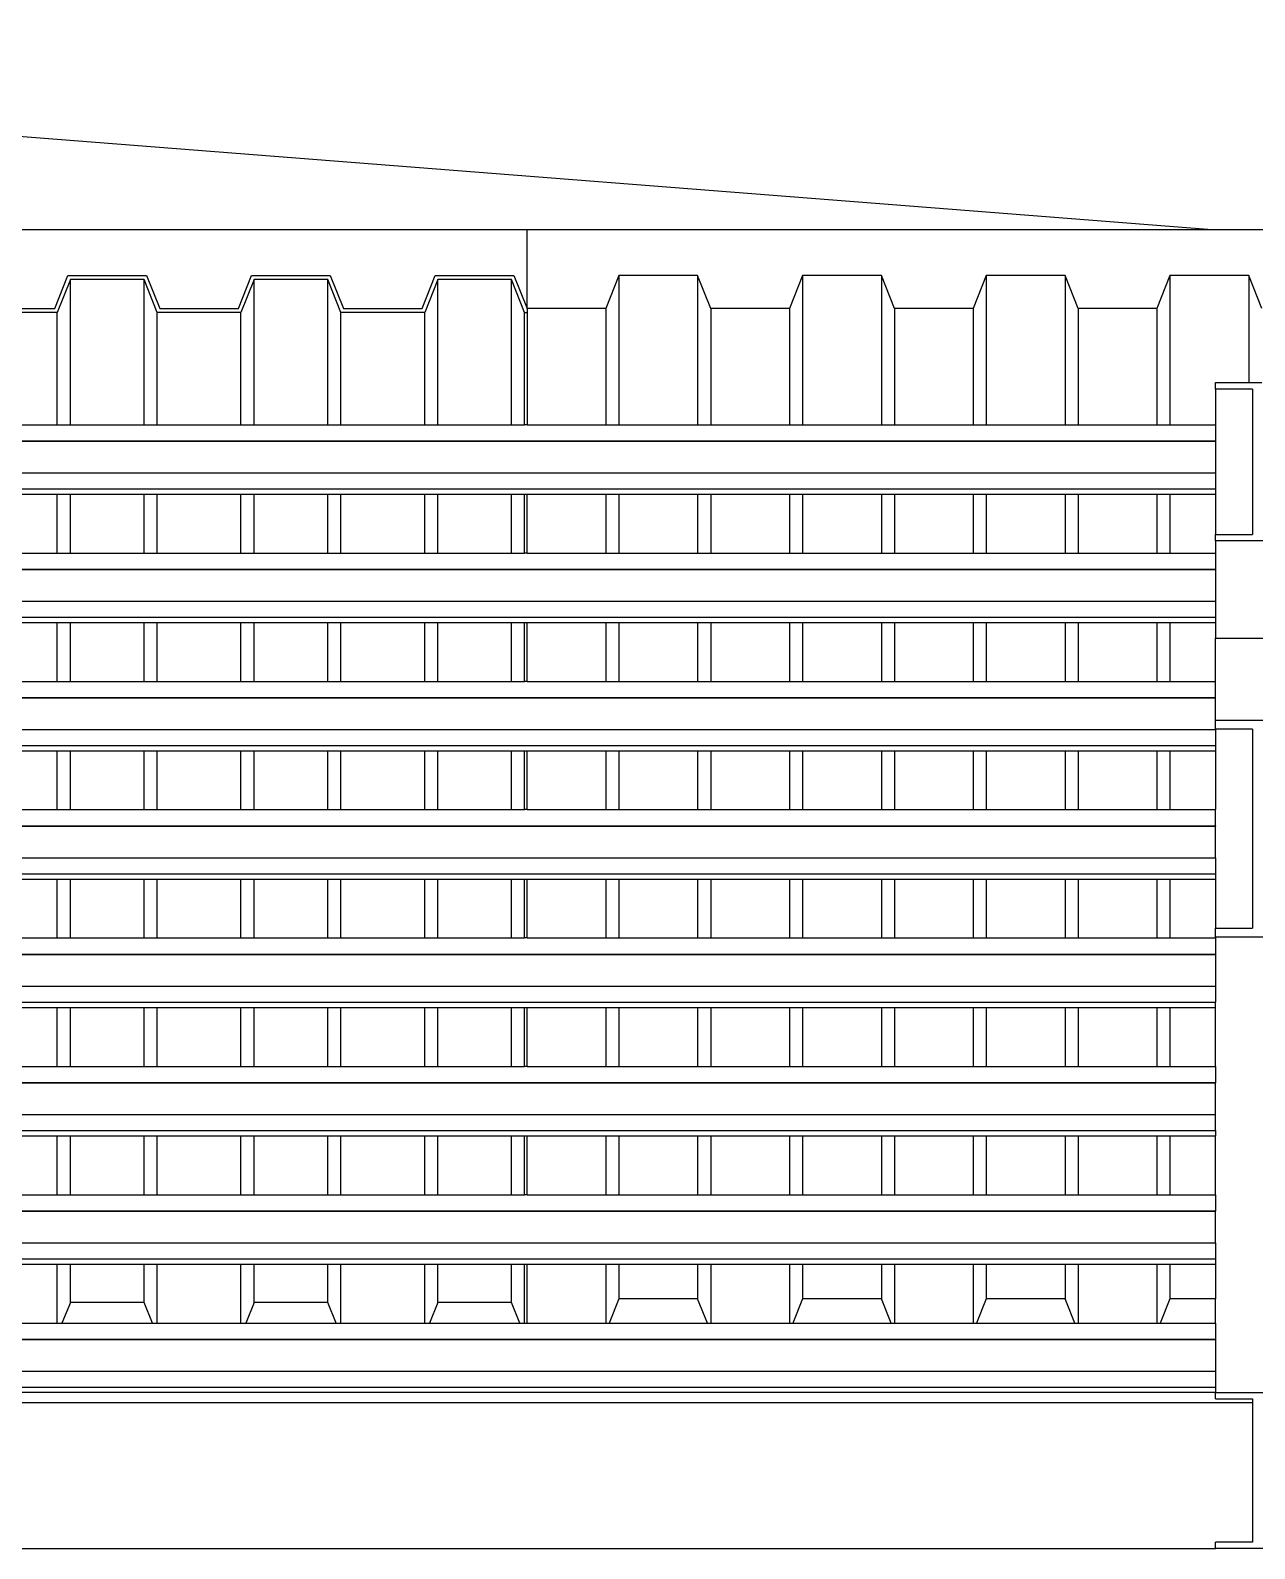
# Model space of a CAD drawing. Extents: x -35.6 to 35.6, y -12.2 to 13.4.
# Drawn here: x -16.867 to -14.985, y 10.833 to 13.167 of the extents above; entities that cross this region are included whole.
import ezdxf

# ---------------------------------------------------------------- set-up
doc = ezdxf.new("R2010")
doc.units = 0
doc.layers.get('0').update_dxf_attribs({"linetype": 'CONTINUOUS'})
doc.layers.add('SECTIONCUTEDGES', color=7, linetype='CONTINUOUS')

msp = doc.modelspace()

# ---------------------------------------------------------------- linework, layer by layer
for p, q in [((-15.0571, 12.8609), (-18.9796, 13.1669)), ((-16.8058, 12.5607), (-16.8058, 12.7841)), ((-16.6926, 12.5607), (-16.6926, 12.7841)), ((-16.5234, 12.5607), (-16.5234, 12.7841)), ((-16.4102, 12.5607), (-16.4102, 12.7841)), ((-16.241, 12.5607), (-16.241, 12.7841)), ((-16.1278, 12.5607), (-16.1278, 12.7841)), ((-15.9625, 12.7899), (-15.9625, 12.5607)), ((-15.8415, 12.7899), (-15.8415, 12.5607)), ((-15.6801, 12.7899), (-15.6801, 12.5607)), ((-15.5591, 12.7899), (-15.5591, 12.5607)), ((-15.3977, 12.7899), (-15.3977, 12.5607)), ((-15.2767, 12.7899), (-15.2767, 12.5607)), ((-15.1153, 12.7899), (-15.1153, 12.5607)), ((-14.9942, 12.7899), (-14.9942, 12.6254)), ((-16.826, 12.5607), (-16.826, 12.7334)), ((-16.6725, 12.5607), (-16.6725, 12.7334)), ((-16.5436, 12.5607), (-16.5436, 12.7334)), ((-16.39, 12.5607), (-16.39, 12.7334)), ((-16.2612, 12.5607), (-16.2612, 12.7334)), ((-16.1076, 12.5607), (-16.1076, 12.7334)), ((-16.1037, 12.7334), (-16.1037, 12.5607)), ((-15.9827, 12.7392), (-15.9827, 12.5607)), ((-15.8213, 12.7392), (-15.8213, 12.5607)), ((-15.7003, 12.7392), (-15.7003, 12.5607)), ((-15.5389, 12.7392), (-15.5389, 12.5607)), ((-15.4179, 12.7392), (-15.4179, 12.5607)), ((-15.2565, 12.7392), (-15.2565, 12.5607)), ((-15.1354, 12.7392), (-15.1354, 12.5607)), ((-15.0452, 12.6154), (-15.0452, 12.5607)), ((-16.9549, 12.5607), (-16.826, 12.5607)), ((-16.826, 12.5607), (-16.8058, 12.5607)), ((-16.8058, 12.5607), (-16.6926, 12.5607)), ((-16.6926, 12.5607), (-16.6725, 12.5607)), ((-16.6725, 12.5607), (-16.5436, 12.5607)), ((-16.5436, 12.5607), (-16.5234, 12.5607)), ((-16.5234, 12.5607), (-16.4102, 12.5607)), ((-16.4102, 12.5607), (-16.39, 12.5607)), ((-16.39, 12.5607), (-16.2612, 12.5607)), ((-16.2612, 12.5607), (-16.241, 12.5607)), ((-16.241, 12.5607), (-16.1278, 12.5607)), ((-16.1278, 12.5607), (-16.1076, 12.5607)), ((-16.1037, 12.5607), (-16.1076, 12.5607)), ((-16.1037, 12.5607), (-15.9827, 12.5607)), ((-15.9827, 12.5607), (-15.9625, 12.5607)), ((-15.9625, 12.5607), (-15.8415, 12.5607)), ((-15.8415, 12.5607), (-15.8213, 12.5607)), ((-15.8213, 12.5607), (-15.7003, 12.5607)), ((-15.7003, 12.5607), (-15.6801, 12.5607)), ((-15.6801, 12.5607), (-15.5591, 12.5607)), ((-15.5591, 12.5607), (-15.5389, 12.5607)), ((-15.5389, 12.5607), (-15.4179, 12.5607)), ((-15.4179, 12.5607), (-15.3977, 12.5607)), ((-15.3977, 12.5607), (-15.2767, 12.5607)), ((-15.2767, 12.5607), (-15.2565, 12.5607)), ((-15.2565, 12.5607), (-15.1354, 12.5607)), ((-15.1354, 12.5607), (-15.1153, 12.5607)), ((-15.1153, 12.5607), (-15.0452, 12.5607)), ((-15.0452, 12.5607), (-15.0452, 12.536)), ((-18.6752, 12.536), (-15.0452, 12.536)), ((-18.6752, 12.5352), (-15.0452, 12.5352)), ((-15.0452, 12.536), (-15.0452, 12.5352)), ((-15.0452, 12.5352), (-15.0452, 12.4867)), ((-18.6752, 12.4867), (-15.0452, 12.4867)), ((-15.0452, 12.4867), (-15.0452, 12.4621)), ((-18.6752, 12.4621), (-15.0452, 12.4621)), ((-16.9549, 12.4538), (-16.826, 12.4538)), ((-16.826, 12.3634), (-16.826, 12.4538)), ((-16.826, 12.4538), (-16.8058, 12.4538)), ((-16.8058, 12.3634), (-16.8058, 12.4538)), ((-16.8058, 12.4538), (-16.6926, 12.4538)), ((-16.6926, 12.3634), (-16.6926, 12.4538)), ((-16.6926, 12.4538), (-16.6725, 12.4538)), ((-16.6725, 12.3634), (-16.6725, 12.4538)), ((-16.6725, 12.4538), (-16.5436, 12.4538)), ((-16.5436, 12.3634), (-16.5436, 12.4538)), ((-16.5436, 12.4538), (-16.5234, 12.4538)), ((-16.5234, 12.3634), (-16.5234, 12.4538)), ((-16.5234, 12.4538), (-16.4102, 12.4538)), ((-16.4102, 12.3634), (-16.4102, 12.4538)), ((-16.4102, 12.4538), (-16.39, 12.4538)), ((-16.39, 12.3634), (-16.39, 12.4538)), ((-16.39, 12.4538), (-16.2612, 12.4538)), ((-16.2612, 12.3634), (-16.2612, 12.4538)), ((-16.2612, 12.4538), (-16.241, 12.4538)), ((-16.241, 12.3634), (-16.241, 12.4538)), ((-16.241, 12.4538), (-16.1278, 12.4538)), ((-16.1278, 12.3634), (-16.1278, 12.4538)), ((-16.1278, 12.4538), (-16.1076, 12.4538)), ((-16.1076, 12.3634), (-16.1076, 12.4538)), ((-16.1076, 12.4538), (-16.1037, 12.4538)), ((-16.1037, 12.3634), (-16.1037, 12.4538)), ((-16.1037, 12.4538), (-15.9827, 12.4538)), ((-15.9827, 12.4538), (-15.9827, 12.3634)), ((-15.9827, 12.4538), (-15.9625, 12.4538)), ((-15.9625, 12.4538), (-15.9625, 12.3634)), ((-15.9625, 12.4538), (-15.8415, 12.4538)), ((-15.8415, 12.4538), (-15.8415, 12.3634)), ((-15.8415, 12.4538), (-15.8213, 12.4538)), ((-15.8213, 12.4538), (-15.8213, 12.3634)), ((-15.8213, 12.4538), (-15.7003, 12.4538)), ((-15.7003, 12.4538), (-15.7003, 12.3634)), ((-15.7003, 12.4538), (-15.6801, 12.4538)), ((-15.6801, 12.4538), (-15.6801, 12.3634)), ((-15.6801, 12.4538), (-15.5591, 12.4538)), ((-15.5591, 12.4538), (-15.5591, 12.3634)), ((-15.5591, 12.4538), (-15.5389, 12.4538)), ((-15.5389, 12.4538), (-15.5389, 12.3634)), ((-15.5389, 12.4538), (-15.4179, 12.4538)), ((-15.4179, 12.4538), (-15.4179, 12.3634)), ((-15.4179, 12.4538), (-15.3977, 12.4538)), ((-15.3977, 12.4538), (-15.3977, 12.3634)), ((-15.3977, 12.4538), (-15.2767, 12.4538)), ((-15.2767, 12.4538), (-15.2767, 12.3634)), ((-15.2767, 12.4538), (-15.2565, 12.4538)), ((-15.2565, 12.4538), (-15.2565, 12.3634)), ((-15.2565, 12.4538), (-15.1354, 12.4538)), ((-15.1354, 12.4538), (-15.1354, 12.3634)), ((-15.1354, 12.4538), (-15.1153, 12.4538)), ((-15.1153, 12.4538), (-15.1153, 12.3634)), ((-15.1153, 12.4538), (-15.0452, 12.4538)), ((-15.0452, 12.4621), (-15.0452, 12.4538)), ((-15.0452, 12.4538), (-15.0452, 12.392)), ((-15.0452, 12.3821), (-15.0452, 12.3634)), ((-16.9549, 12.3634), (-16.826, 12.3634)), ((-16.826, 12.3634), (-16.8058, 12.3634)), ((-16.8058, 12.3634), (-16.6926, 12.3634)), ((-16.6926, 12.3634), (-16.6725, 12.3634)), ((-16.6725, 12.3634), (-16.5436, 12.3634)), ((-16.5436, 12.3634), (-16.5234, 12.3634)), ((-16.5234, 12.3634), (-16.4102, 12.3634)), ((-16.4102, 12.3634), (-16.39, 12.3634)), ((-16.39, 12.3634), (-16.2612, 12.3634)), ((-16.2612, 12.3634), (-16.241, 12.3634)), ((-16.241, 12.3634), (-16.1278, 12.3634)), ((-16.1278, 12.3634), (-16.1076, 12.3634)), ((-16.1037, 12.3634), (-16.1076, 12.3634)), ((-16.1037, 12.3634), (-15.9827, 12.3634)), ((-15.9827, 12.3634), (-15.9625, 12.3634)), ((-15.9625, 12.3634), (-15.8415, 12.3634)), ((-15.8415, 12.3634), (-15.8213, 12.3634)), ((-15.8213, 12.3634), (-15.7003, 12.3634)), ((-15.7003, 12.3634), (-15.6801, 12.3634)), ((-15.6801, 12.3634), (-15.5591, 12.3634)), ((-15.5591, 12.3634), (-15.5389, 12.3634)), ((-15.5389, 12.3634), (-15.4179, 12.3634)), ((-15.4179, 12.3634), (-15.3977, 12.3634)), ((-15.3977, 12.3634), (-15.2767, 12.3634)), ((-15.2767, 12.3634), (-15.2565, 12.3634)), ((-15.2565, 12.3634), (-15.1354, 12.3634)), ((-15.1354, 12.3634), (-15.1153, 12.3634)), ((-15.1153, 12.3634), (-15.0452, 12.3634)), ((-15.0452, 12.3634), (-15.0452, 12.3388)), ((-18.6752, 12.3388), (-15.0452, 12.3388)), ((-18.6752, 12.3379), (-15.0452, 12.3379)), ((-15.0452, 12.3388), (-15.0452, 12.3379)), ((-15.0452, 12.3379), (-15.0452, 12.2894)), ((-18.6752, 12.2894), (-15.0452, 12.2894)), ((-15.0452, 12.2894), (-15.0452, 12.2648)), ((-18.6752, 12.2648), (-15.0452, 12.2648)), ((-16.9549, 12.2566), (-16.826, 12.2566)), ((-16.826, 12.1661), (-16.826, 12.2566)), ((-16.826, 12.2566), (-16.8058, 12.2566)), ((-16.8058, 12.1661), (-16.8058, 12.2566)), ((-16.8058, 12.2566), (-16.6926, 12.2566)), ((-16.6926, 12.1661), (-16.6926, 12.2566)), ((-16.6926, 12.2566), (-16.6725, 12.2566)), ((-16.6725, 12.1661), (-16.6725, 12.2566)), ((-16.6725, 12.2566), (-16.5436, 12.2566)), ((-16.5436, 12.1661), (-16.5436, 12.2566)), ((-16.5436, 12.2566), (-16.5234, 12.2566)), ((-16.5234, 12.1661), (-16.5234, 12.2566)), ((-16.5234, 12.2566), (-16.4102, 12.2566)), ((-16.4102, 12.1661), (-16.4102, 12.2566)), ((-16.4102, 12.2566), (-16.39, 12.2566)), ((-16.39, 12.1661), (-16.39, 12.2566)), ((-16.39, 12.2566), (-16.2612, 12.2566)), ((-16.2612, 12.1661), (-16.2612, 12.2566)), ((-16.2612, 12.2566), (-16.241, 12.2566)), ((-16.241, 12.1661), (-16.241, 12.2566)), ((-16.241, 12.2566), (-16.1278, 12.2566)), ((-16.1278, 12.1661), (-16.1278, 12.2566)), ((-16.1278, 12.2566), (-16.1076, 12.2566)), ((-16.1076, 12.1661), (-16.1076, 12.2566)), ((-16.1076, 12.2566), (-16.1037, 12.2566)), ((-16.1037, 12.1661), (-16.1037, 12.2566)), ((-16.1037, 12.2566), (-15.9827, 12.2566)), ((-15.9827, 12.2566), (-15.9827, 12.1661)), ((-15.9827, 12.2566), (-15.9625, 12.2566)), ((-15.9625, 12.2566), (-15.9625, 12.1661)), ((-15.9625, 12.2566), (-15.8415, 12.2566)), ((-15.8415, 12.2566), (-15.8415, 12.1661)), ((-15.8415, 12.2566), (-15.8213, 12.2566)), ((-15.8213, 12.2566), (-15.8213, 12.1661)), ((-15.8213, 12.2566), (-15.7003, 12.2566)), ((-15.7003, 12.2566), (-15.7003, 12.1661)), ((-15.7003, 12.2566), (-15.6801, 12.2566)), ((-15.6801, 12.2566), (-15.6801, 12.1661)), ((-15.6801, 12.2566), (-15.5591, 12.2566)), ((-15.5591, 12.2566), (-15.5591, 12.1661)), ((-15.5591, 12.2566), (-15.5389, 12.2566)), ((-15.5389, 12.2566), (-15.5389, 12.1661)), ((-15.5389, 12.2566), (-15.4179, 12.2566)), ((-15.4179, 12.2566), (-15.4179, 12.1661)), ((-15.4179, 12.2566), (-15.3977, 12.2566)), ((-15.3977, 12.2566), (-15.3977, 12.1661)), ((-15.3977, 12.2566), (-15.2767, 12.2566)), ((-15.2767, 12.2566), (-15.2767, 12.1661)), ((-15.2767, 12.2566), (-15.2565, 12.2566)), ((-15.2565, 12.2566), (-15.2565, 12.1661)), ((-15.2565, 12.2566), (-15.1354, 12.2566)), ((-15.1354, 12.2566), (-15.1354, 12.1661)), ((-15.1354, 12.2566), (-15.1153, 12.2566)), ((-15.1153, 12.2566), (-15.1153, 12.1661)), ((-15.1153, 12.2566), (-15.0452, 12.2566)), ((-15.0452, 12.2648), (-15.0452, 12.2566)), ((-15.0452, 12.2566), (-15.0452, 12.2324)), ((-15.0452, 12.2324), (-14.9252, 12.2324)), ((-15.0452, 12.1661), (-15.0452, 12.2324)), ((-16.9549, 12.1661), (-16.826, 12.1661)), ((-16.826, 12.1661), (-16.8058, 12.1661)), ((-16.8058, 12.1661), (-16.6926, 12.1661)), ((-16.6926, 12.1661), (-16.6725, 12.1661)), ((-16.6725, 12.1661), (-16.5436, 12.1661)), ((-16.5436, 12.1661), (-16.5234, 12.1661)), ((-16.5234, 12.1661), (-16.4102, 12.1661)), ((-16.4102, 12.1661), (-16.39, 12.1661)), ((-16.39, 12.1661), (-16.2612, 12.1661)), ((-16.2612, 12.1661), (-16.241, 12.1661)), ((-16.241, 12.1661), (-16.1278, 12.1661)), ((-16.1278, 12.1661), (-16.1076, 12.1661)), ((-16.1037, 12.1661), (-16.1076, 12.1661)), ((-16.1037, 12.1661), (-15.9827, 12.1661)), ((-15.9827, 12.1661), (-15.9625, 12.1661)), ((-15.9625, 12.1661), (-15.8415, 12.1661)), ((-15.8415, 12.1661), (-15.8213, 12.1661)), ((-15.8213, 12.1661), (-15.7003, 12.1661)), ((-15.7003, 12.1661), (-15.6801, 12.1661)), ((-15.6801, 12.1661), (-15.5591, 12.1661)), ((-15.5591, 12.1661), (-15.5389, 12.1661)), ((-15.5389, 12.1661), (-15.4179, 12.1661)), ((-15.4179, 12.1661), (-15.3977, 12.1661)), ((-15.3977, 12.1661), (-15.2767, 12.1661)), ((-15.2767, 12.1661), (-15.2565, 12.1661)), ((-15.2565, 12.1661), (-15.1354, 12.1661)), ((-15.1354, 12.1661), (-15.1153, 12.1661)), ((-15.1153, 12.1661), (-15.0452, 12.1661)), ((-15.0452, 12.1415), (-15.0452, 12.1661)), ((-18.6752, 12.1415), (-15.0452, 12.1415)), ((-18.6752, 12.1407), (-15.0452, 12.1407)), ((-15.0452, 12.1407), (-15.0452, 12.1415)), ((-15.0452, 12.1064), (-15.0452, 12.1407)), ((-18.6752, 12.0922), (-15.0452, 12.0922)), ((-15.0452, 12.0928), (-15.0452, 12.0922)), ((-15.0452, 12.0922), (-15.0452, 12.0675)), ((-18.6752, 12.0675), (-15.0452, 12.0675)), ((-15.0452, 12.0675), (-15.0452, 12.0593)), ((-16.9549, 12.0593), (-16.826, 12.0593)), ((-16.826, 11.9689), (-16.826, 12.0593)), ((-16.826, 12.0593), (-16.8058, 12.0593)), ((-16.8058, 11.9689), (-16.8058, 12.0593)), ((-16.8058, 12.0593), (-16.6926, 12.0593)), ((-16.6926, 11.9689), (-16.6926, 12.0593)), ((-16.6926, 12.0593), (-16.6725, 12.0593)), ((-16.6725, 11.9689), (-16.6725, 12.0593)), ((-16.6725, 12.0593), (-16.5436, 12.0593)), ((-16.5436, 11.9689), (-16.5436, 12.0593)), ((-16.5436, 12.0593), (-16.5234, 12.0593)), ((-16.5234, 11.9689), (-16.5234, 12.0593)), ((-16.5234, 12.0593), (-16.4102, 12.0593)), ((-16.4102, 11.9689), (-16.4102, 12.0593)), ((-16.4102, 12.0593), (-16.39, 12.0593)), ((-16.39, 11.9689), (-16.39, 12.0593)), ((-16.39, 12.0593), (-16.2612, 12.0593)), ((-16.2612, 11.9689), (-16.2612, 12.0593)), ((-16.2612, 12.0593), (-16.241, 12.0593)), ((-16.241, 11.9689), (-16.241, 12.0593)), ((-16.241, 12.0593), (-16.1278, 12.0593)), ((-16.1278, 11.9689), (-16.1278, 12.0593)), ((-16.1278, 12.0593), (-16.1076, 12.0593)), ((-16.1076, 11.9689), (-16.1076, 12.0593)), ((-16.1076, 12.0593), (-16.1037, 12.0593)), ((-16.1037, 11.9689), (-16.1037, 12.0593)), ((-16.1037, 12.0593), (-15.9827, 12.0593)), ((-15.9827, 12.0593), (-15.9827, 11.9689)), ((-15.9827, 12.0593), (-15.9625, 12.0593)), ((-15.9625, 12.0593), (-15.9625, 11.9689)), ((-15.9625, 12.0593), (-15.8415, 12.0593)), ((-15.8415, 12.0593), (-15.8415, 11.9689)), ((-15.8415, 12.0593), (-15.8213, 12.0593)), ((-15.8213, 12.0593), (-15.8213, 11.9689)), ((-15.8213, 12.0593), (-15.7003, 12.0593)), ((-15.7003, 12.0593), (-15.7003, 11.9689)), ((-15.7003, 12.0593), (-15.6801, 12.0593)), ((-15.6801, 12.0593), (-15.6801, 11.9689)), ((-15.6801, 12.0593), (-15.5591, 12.0593)), ((-15.5591, 12.0593), (-15.5591, 11.9689)), ((-15.5591, 12.0593), (-15.5389, 12.0593)), ((-15.5389, 12.0593), (-15.5389, 11.9689)), ((-15.5389, 12.0593), (-15.4179, 12.0593)), ((-15.4179, 12.0593), (-15.4179, 11.9689)), ((-15.4179, 12.0593), (-15.3977, 12.0593)), ((-15.3977, 12.0593), (-15.3977, 11.9689)), ((-15.3977, 12.0593), (-15.2767, 12.0593)), ((-15.2767, 12.0593), (-15.2767, 11.9689)), ((-15.2767, 12.0593), (-15.2565, 12.0593)), ((-15.2565, 12.0593), (-15.2565, 11.9689)), ((-15.2565, 12.0593), (-15.1354, 12.0593)), ((-15.1354, 12.0593), (-15.1354, 11.9689)), ((-15.1354, 12.0593), (-15.1153, 12.0593)), ((-15.1153, 12.0593), (-15.1153, 11.9689)), ((-15.1153, 12.0593), (-15.0452, 12.0593)), ((-15.0452, 12.0593), (-15.0452, 11.9689)), ((-16.9549, 11.9689), (-16.826, 11.9689)), ((-16.826, 11.9689), (-16.8058, 11.9689)), ((-16.8058, 11.9689), (-16.6926, 11.9689)), ((-16.6926, 11.9689), (-16.6725, 11.9689)), ((-16.6725, 11.9689), (-16.5436, 11.9689)), ((-16.5436, 11.9689), (-16.5234, 11.9689)), ((-16.5234, 11.9689), (-16.4102, 11.9689)), ((-16.4102, 11.9689), (-16.39, 11.9689)), ((-16.39, 11.9689), (-16.2612, 11.9689)), ((-16.2612, 11.9689), (-16.241, 11.9689)), ((-16.241, 11.9689), (-16.1278, 11.9689)), ((-16.1278, 11.9689), (-16.1076, 11.9689)), ((-16.1037, 11.9689), (-16.1076, 11.9689)), ((-16.1037, 11.9689), (-15.9827, 11.9689)), ((-15.9827, 11.9689), (-15.9625, 11.9689)), ((-15.9625, 11.9689), (-15.8415, 11.9689)), ((-15.8415, 11.9689), (-15.8213, 11.9689)), ((-15.8213, 11.9689), (-15.7003, 11.9689)), ((-15.7003, 11.9689), (-15.6801, 11.9689)), ((-15.6801, 11.9689), (-15.5591, 11.9689)), ((-15.5591, 11.9689), (-15.5389, 11.9689)), ((-15.5389, 11.9689), (-15.4179, 11.9689)), ((-15.4179, 11.9689), (-15.3977, 11.9689)), ((-15.3977, 11.9689), (-15.2767, 11.9689)), ((-15.2767, 11.9689), (-15.2565, 11.9689)), ((-15.2565, 11.9689), (-15.1354, 11.9689)), ((-15.1354, 11.9689), (-15.1153, 11.9689)), ((-15.1153, 11.9689), (-15.0452, 11.9689)), ((-15.0452, 11.9442), (-15.0452, 11.9689)), ((-18.6752, 11.9442), (-15.0452, 11.9442)), ((-18.6752, 11.9434), (-15.0452, 11.9434)), ((-15.0452, 11.9442), (-15.0452, 11.9434)), ((-15.0452, 11.8949), (-15.0452, 11.9434)), ((-18.6752, 11.8949), (-15.0452, 11.8949)), ((-15.0452, 11.8949), (-15.0452, 11.8702)), ((-18.6752, 11.8702), (-15.0452, 11.8702)), ((-16.9549, 11.862), (-16.826, 11.862)), ((-16.826, 11.7716), (-16.826, 11.862)), ((-16.826, 11.862), (-16.8058, 11.862)), ((-16.8058, 11.7716), (-16.8058, 11.862)), ((-16.8058, 11.862), (-16.6926, 11.862)), ((-16.6926, 11.7716), (-16.6926, 11.862)), ((-16.6926, 11.862), (-16.6725, 11.862)), ((-16.6725, 11.7716), (-16.6725, 11.862)), ((-16.6725, 11.862), (-16.5436, 11.862)), ((-16.5436, 11.7716), (-16.5436, 11.862)), ((-16.5436, 11.862), (-16.5234, 11.862)), ((-16.5234, 11.7716), (-16.5234, 11.862)), ((-16.5234, 11.862), (-16.4102, 11.862)), ((-16.4102, 11.7716), (-16.4102, 11.862)), ((-16.4102, 11.862), (-16.39, 11.862)), ((-16.39, 11.7716), (-16.39, 11.862)), ((-16.39, 11.862), (-16.2612, 11.862)), ((-16.2612, 11.7716), (-16.2612, 11.862)), ((-16.2612, 11.862), (-16.241, 11.862)), ((-16.241, 11.7716), (-16.241, 11.862)), ((-16.241, 11.862), (-16.1278, 11.862)), ((-16.1278, 11.7716), (-16.1278, 11.862)), ((-16.1278, 11.862), (-16.1076, 11.862)), ((-16.1076, 11.7716), (-16.1076, 11.862)), ((-16.1076, 11.862), (-16.1037, 11.862)), ((-16.1037, 11.7716), (-16.1037, 11.862)), ((-16.1037, 11.862), (-15.9827, 11.862)), ((-15.9827, 11.862), (-15.9827, 11.7716)), ((-15.9827, 11.862), (-15.9625, 11.862)), ((-15.9625, 11.862), (-15.9625, 11.7716)), ((-15.9625, 11.862), (-15.8415, 11.862)), ((-15.8415, 11.862), (-15.8415, 11.7716)), ((-15.8415, 11.862), (-15.8213, 11.862)), ((-15.8213, 11.862), (-15.8213, 11.7716)), ((-15.8213, 11.862), (-15.7003, 11.862)), ((-15.7003, 11.862), (-15.7003, 11.7716)), ((-15.7003, 11.862), (-15.6801, 11.862)), ((-15.6801, 11.862), (-15.6801, 11.7716)), ((-15.6801, 11.862), (-15.5591, 11.862)), ((-15.5591, 11.862), (-15.5591, 11.7716)), ((-15.5591, 11.862), (-15.5389, 11.862)), ((-15.5389, 11.862), (-15.5389, 11.7716)), ((-15.5389, 11.862), (-15.4179, 11.862)), ((-15.4179, 11.862), (-15.4179, 11.7716)), ((-15.4179, 11.862), (-15.3977, 11.862)), ((-15.3977, 11.862), (-15.3977, 11.7716)), ((-15.3977, 11.862), (-15.2767, 11.862)), ((-15.2767, 11.862), (-15.2767, 11.7716)), ((-15.2767, 11.862), (-15.2565, 11.862)), ((-15.2565, 11.862), (-15.2565, 11.7716)), ((-15.2565, 11.862), (-15.1354, 11.862)), ((-15.1354, 11.862), (-15.1354, 11.7716)), ((-15.1354, 11.862), (-15.1153, 11.862)), ((-15.1153, 11.862), (-15.1153, 11.7716)), ((-15.1153, 11.862), (-15.0452, 11.862)), ((-15.0452, 11.8702), (-15.0452, 11.862)), ((-15.0452, 11.862), (-15.0452, 11.7865)), ((-16.9549, 11.7716), (-16.826, 11.7716)), ((-16.826, 11.7716), (-16.8058, 11.7716)), ((-16.8058, 11.7716), (-16.6926, 11.7716)), ((-16.6926, 11.7716), (-16.6725, 11.7716)), ((-16.6725, 11.7716), (-16.5436, 11.7716)), ((-16.5436, 11.7716), (-16.5234, 11.7716)), ((-16.5234, 11.7716), (-16.4102, 11.7716)), ((-16.4102, 11.7716), (-16.39, 11.7716)), ((-16.39, 11.7716), (-16.2612, 11.7716)), ((-16.2612, 11.7716), (-16.241, 11.7716)), ((-16.241, 11.7716), (-16.1278, 11.7716)), ((-16.1278, 11.7716), (-16.1076, 11.7716)), ((-16.1037, 11.7716), (-16.1076, 11.7716)), ((-16.1037, 11.7716), (-15.9827, 11.7716)), ((-15.9827, 11.7716), (-15.9625, 11.7716)), ((-15.9625, 11.7716), (-15.8415, 11.7716)), ((-15.8415, 11.7716), (-15.8213, 11.7716)), ((-15.8213, 11.7716), (-15.7003, 11.7716)), ((-15.7003, 11.7716), (-15.6801, 11.7716)), ((-15.6801, 11.7716), (-15.5591, 11.7716)), ((-15.5591, 11.7716), (-15.5389, 11.7716)), ((-15.5389, 11.7716), (-15.4179, 11.7716)), ((-15.4179, 11.7716), (-15.3977, 11.7716)), ((-15.3977, 11.7716), (-15.2767, 11.7716)), ((-15.2767, 11.7716), (-15.2565, 11.7716)), ((-15.2565, 11.7716), (-15.1354, 11.7716)), ((-15.1354, 11.7716), (-15.1153, 11.7716)), ((-15.1153, 11.7716), (-15.0452, 11.7716)), ((-15.0452, 11.7729), (-15.0452, 11.7716)), ((-15.0452, 11.7716), (-15.0452, 11.7469)), ((-18.6752, 11.7469), (-15.0452, 11.7469)), ((-18.6752, 11.7461), (-15.0452, 11.7461)), ((-15.0452, 11.7469), (-15.0452, 11.7461)), ((-15.0452, 11.7461), (-15.0452, 11.6976)), ((-18.6752, 11.6976), (-15.0452, 11.6976)), ((-15.0452, 11.6976), (-15.0452, 11.6729)), ((-18.6752, 11.6729), (-15.0452, 11.6729)), ((-15.0452, 11.6647), (-15.0452, 11.6729)), ((-16.9549, 11.6647), (-16.826, 11.6647)), ((-16.826, 11.5743), (-16.826, 11.6647)), ((-16.826, 11.6647), (-16.8058, 11.6647)), ((-16.8058, 11.5743), (-16.8058, 11.6647)), ((-16.8058, 11.6647), (-16.6926, 11.6647)), ((-16.6926, 11.5743), (-16.6926, 11.6647)), ((-16.6926, 11.6647), (-16.6725, 11.6647)), ((-16.6725, 11.5743), (-16.6725, 11.6647)), ((-16.6725, 11.6647), (-16.5436, 11.6647)), ((-16.5436, 11.5743), (-16.5436, 11.6647)), ((-16.5436, 11.6647), (-16.5234, 11.6647)), ((-16.5234, 11.5743), (-16.5234, 11.6647)), ((-16.5234, 11.6647), (-16.4102, 11.6647)), ((-16.4102, 11.5743), (-16.4102, 11.6647)), ((-16.4102, 11.6647), (-16.39, 11.6647)), ((-16.39, 11.5743), (-16.39, 11.6647)), ((-16.39, 11.6647), (-16.2612, 11.6647)), ((-16.2612, 11.5743), (-16.2612, 11.6647)), ((-16.2612, 11.6647), (-16.241, 11.6647)), ((-16.241, 11.5743), (-16.241, 11.6647)), ((-16.241, 11.6647), (-16.1278, 11.6647)), ((-16.1278, 11.5743), (-16.1278, 11.6647)), ((-16.1278, 11.6647), (-16.1076, 11.6647)), ((-16.1076, 11.5743), (-16.1076, 11.6647)), ((-16.1076, 11.6647), (-16.1037, 11.6647)), ((-16.1037, 11.5743), (-16.1037, 11.6647)), ((-16.1037, 11.6647), (-15.9827, 11.6647)), ((-15.9827, 11.6647), (-15.9827, 11.5743)), ((-15.9827, 11.6647), (-15.9625, 11.6647)), ((-15.9625, 11.6647), (-15.9625, 11.5743)), ((-15.9625, 11.6647), (-15.8415, 11.6647)), ((-15.8415, 11.6647), (-15.8415, 11.5743)), ((-15.8415, 11.6647), (-15.8213, 11.6647)), ((-15.8213, 11.6647), (-15.8213, 11.5743)), ((-15.8213, 11.6647), (-15.7003, 11.6647)), ((-15.7003, 11.6647), (-15.7003, 11.5743)), ((-15.7003, 11.6647), (-15.6801, 11.6647)), ((-15.6801, 11.6647), (-15.6801, 11.5743)), ((-15.6801, 11.6647), (-15.5591, 11.6647)), ((-15.5591, 11.6647), (-15.5591, 11.5743)), ((-15.5591, 11.6647), (-15.5389, 11.6647)), ((-15.5389, 11.6647), (-15.5389, 11.5743)), ((-15.5389, 11.6647), (-15.4179, 11.6647)), ((-15.4179, 11.6647), (-15.4179, 11.5743)), ((-15.4179, 11.6647), (-15.3977, 11.6647)), ((-15.3977, 11.6647), (-15.3977, 11.5743)), ((-15.3977, 11.6647), (-15.2767, 11.6647)), ((-15.2767, 11.6647), (-15.2767, 11.5743)), ((-15.2767, 11.6647), (-15.2565, 11.6647)), ((-15.2565, 11.6647), (-15.2565, 11.5743)), ((-15.2565, 11.6647), (-15.1354, 11.6647)), ((-15.1354, 11.6647), (-15.1354, 11.5743)), ((-15.1354, 11.6647), (-15.1153, 11.6647)), ((-15.1153, 11.6647), (-15.1153, 11.5743)), ((-15.1153, 11.6647), (-15.0452, 11.6647)), ((-15.0452, 11.5743), (-15.0452, 11.6647)), ((-16.9549, 11.5743), (-16.826, 11.5743)), ((-16.826, 11.5743), (-16.8058, 11.5743)), ((-16.8058, 11.5743), (-16.6926, 11.5743)), ((-16.6926, 11.5743), (-16.6725, 11.5743)), ((-16.6725, 11.5743), (-16.5436, 11.5743)), ((-16.5436, 11.5743), (-16.5234, 11.5743)), ((-16.5234, 11.5743), (-16.4102, 11.5743)), ((-16.4102, 11.5743), (-16.39, 11.5743)), ((-16.39, 11.5743), (-16.2612, 11.5743)), ((-16.2612, 11.5743), (-16.241, 11.5743)), ((-16.241, 11.5743), (-16.1278, 11.5743)), ((-16.1278, 11.5743), (-16.1076, 11.5743)), ((-16.1037, 11.5743), (-16.1076, 11.5743)), ((-16.1037, 11.5743), (-15.9827, 11.5743)), ((-15.9827, 11.5743), (-15.9625, 11.5743)), ((-15.9625, 11.5743), (-15.8415, 11.5743)), ((-15.8415, 11.5743), (-15.8213, 11.5743)), ((-15.8213, 11.5743), (-15.7003, 11.5743)), ((-15.7003, 11.5743), (-15.6801, 11.5743)), ((-15.6801, 11.5743), (-15.5591, 11.5743)), ((-15.5591, 11.5743), (-15.5389, 11.5743)), ((-15.5389, 11.5743), (-15.4179, 11.5743)), ((-15.4179, 11.5743), (-15.3977, 11.5743)), ((-15.3977, 11.5743), (-15.2767, 11.5743)), ((-15.2767, 11.5743), (-15.2565, 11.5743)), ((-15.2565, 11.5743), (-15.1354, 11.5743)), ((-15.1354, 11.5743), (-15.1153, 11.5743)), ((-15.1153, 11.5743), (-15.0452, 11.5743)), ((-15.0452, 11.5743), (-15.0452, 11.5496)), ((-18.6752, 11.5496), (-15.0452, 11.5496)), ((-18.6752, 11.5488), (-15.0452, 11.5488)), ((-15.0452, 11.5496), (-15.0452, 11.5488)), ((-15.0452, 11.5003), (-15.0452, 11.5488)), ((-18.6752, 11.5003), (-15.0452, 11.5003)), ((-15.0452, 11.4757), (-15.0452, 11.5003)), ((-18.6752, 11.4757), (-15.0452, 11.4757)), ((-16.9549, 11.4674), (-16.826, 11.4674)), ((-16.826, 11.377), (-16.826, 11.4674)), ((-16.826, 11.4674), (-16.8058, 11.4674)), ((-16.8058, 11.377), (-16.8058, 11.4674)), ((-16.8058, 11.4674), (-16.6926, 11.4674)), ((-16.6926, 11.377), (-16.6926, 11.4674)), ((-16.6926, 11.4674), (-16.6725, 11.4674)), ((-16.6725, 11.377), (-16.6725, 11.4674)), ((-16.6725, 11.4674), (-16.5436, 11.4674)), ((-16.5436, 11.377), (-16.5436, 11.4674)), ((-16.5436, 11.4674), (-16.5234, 11.4674)), ((-16.5234, 11.377), (-16.5234, 11.4674)), ((-16.5234, 11.4674), (-16.4102, 11.4674)), ((-16.4102, 11.377), (-16.4102, 11.4674)), ((-16.4102, 11.4674), (-16.39, 11.4674)), ((-16.39, 11.377), (-16.39, 11.4674)), ((-16.39, 11.4674), (-16.2612, 11.4674)), ((-16.2612, 11.377), (-16.2612, 11.4674)), ((-16.2612, 11.4674), (-16.241, 11.4674)), ((-16.241, 11.377), (-16.241, 11.4674)), ((-16.241, 11.4674), (-16.1278, 11.4674)), ((-16.1278, 11.377), (-16.1278, 11.4674)), ((-16.1278, 11.4674), (-16.1076, 11.4674)), ((-16.1076, 11.377), (-16.1076, 11.4674)), ((-16.1076, 11.4674), (-16.1037, 11.4674)), ((-16.1037, 11.377), (-16.1037, 11.4674)), ((-16.1037, 11.4674), (-15.9827, 11.4674)), ((-15.9827, 11.4674), (-15.9827, 11.377)), ((-15.9827, 11.4674), (-15.9625, 11.4674)), ((-15.9625, 11.4674), (-15.9625, 11.377)), ((-15.9625, 11.4674), (-15.8415, 11.4674)), ((-15.8415, 11.4674), (-15.8415, 11.377)), ((-15.8415, 11.4674), (-15.8213, 11.4674)), ((-15.8213, 11.4674), (-15.8213, 11.377)), ((-15.8213, 11.4674), (-15.7003, 11.4674)), ((-15.7003, 11.4674), (-15.7003, 11.377)), ((-15.7003, 11.4674), (-15.6801, 11.4674)), ((-15.6801, 11.4674), (-15.6801, 11.377)), ((-15.6801, 11.4674), (-15.5591, 11.4674)), ((-15.5591, 11.4674), (-15.5591, 11.377)), ((-15.5591, 11.4674), (-15.5389, 11.4674)), ((-15.5389, 11.4674), (-15.5389, 11.377)), ((-15.5389, 11.4674), (-15.4179, 11.4674)), ((-15.4179, 11.4674), (-15.4179, 11.377)), ((-15.4179, 11.4674), (-15.3977, 11.4674)), ((-15.3977, 11.4674), (-15.3977, 11.377)), ((-15.3977, 11.4674), (-15.2767, 11.4674)), ((-15.2767, 11.4674), (-15.2767, 11.377)), ((-15.2767, 11.4674), (-15.2565, 11.4674)), ((-15.2565, 11.4674), (-15.2565, 11.377)), ((-15.2565, 11.4674), (-15.1354, 11.4674)), ((-15.1354, 11.4674), (-15.1354, 11.377)), ((-15.1354, 11.4674), (-15.1153, 11.4674)), ((-15.1153, 11.4674), (-15.1153, 11.377)), ((-15.1153, 11.4674), (-15.0452, 11.4674)), ((-15.0452, 11.4757), (-15.0452, 11.4674)), ((-15.0452, 11.377), (-15.0452, 11.4674)), ((-16.9549, 11.377), (-16.826, 11.377)), ((-16.826, 11.377), (-16.8058, 11.377)), ((-16.8058, 11.377), (-16.6926, 11.377)), ((-16.6926, 11.377), (-16.6725, 11.377)), ((-16.6725, 11.377), (-16.5436, 11.377)), ((-16.5436, 11.377), (-16.5234, 11.377)), ((-16.5234, 11.377), (-16.4102, 11.377)), ((-16.4102, 11.377), (-16.39, 11.377)), ((-16.39, 11.377), (-16.2612, 11.377)), ((-16.2612, 11.377), (-16.241, 11.377)), ((-16.241, 11.377), (-16.1278, 11.377)), ((-16.1278, 11.377), (-16.1076, 11.377)), ((-16.1037, 11.377), (-16.1076, 11.377)), ((-16.1037, 11.377), (-15.9827, 11.377)), ((-15.9827, 11.377), (-15.9625, 11.377)), ((-15.9625, 11.377), (-15.8415, 11.377)), ((-15.8415, 11.377), (-15.8213, 11.377)), ((-15.8213, 11.377), (-15.7003, 11.377)), ((-15.7003, 11.377), (-15.6801, 11.377)), ((-15.6801, 11.377), (-15.5591, 11.377)), ((-15.5591, 11.377), (-15.5389, 11.377)), ((-15.5389, 11.377), (-15.4179, 11.377)), ((-15.4179, 11.377), (-15.3977, 11.377)), ((-15.3977, 11.377), (-15.2767, 11.377)), ((-15.2767, 11.377), (-15.2565, 11.377)), ((-15.2565, 11.377), (-15.1354, 11.377)), ((-15.1354, 11.377), (-15.1153, 11.377)), ((-15.1153, 11.377), (-15.0452, 11.377)), ((-15.0452, 11.377), (-15.0452, 11.3524)), ((-18.6752, 11.3524), (-15.0452, 11.3524)), ((-18.6752, 11.3515), (-15.0452, 11.3515)), ((-15.0452, 11.3524), (-15.0452, 11.3515)), ((-15.0452, 11.303), (-15.0452, 11.3515)), ((-18.6752, 11.303), (-15.0452, 11.303)), ((-15.0452, 11.303), (-15.0452, 11.2784)), ((-18.6752, 11.2784), (-15.0452, 11.2784)), ((-15.0452, 11.2784), (-15.0452, 11.2702)), ((-16.9549, 11.2702), (-16.826, 11.2702)), ((-16.826, 11.1797), (-16.826, 11.2702)), ((-16.826, 11.2702), (-16.8058, 11.2702)), ((-16.8058, 11.2114), (-16.8058, 11.2702)), ((-16.8058, 11.2702), (-16.6926, 11.2702)), ((-16.6926, 11.2114), (-16.6926, 11.2702)), ((-16.6926, 11.2702), (-16.6725, 11.2702)), ((-16.6725, 11.1797), (-16.6725, 11.2702)), ((-16.6725, 11.2702), (-16.5436, 11.2702)), ((-16.5436, 11.1797), (-16.5436, 11.2702)), ((-16.5436, 11.2702), (-16.5234, 11.2702)), ((-16.5234, 11.2114), (-16.5234, 11.2702)), ((-16.5234, 11.2702), (-16.4102, 11.2702)), ((-16.4102, 11.2114), (-16.4102, 11.2702)), ((-16.4102, 11.2702), (-16.39, 11.2702)), ((-16.39, 11.1797), (-16.39, 11.2702)), ((-16.39, 11.2702), (-16.2612, 11.2702)), ((-16.2612, 11.1797), (-16.2612, 11.2702)), ((-16.2612, 11.2702), (-16.241, 11.2702)), ((-16.241, 11.2114), (-16.241, 11.2702)), ((-16.241, 11.2702), (-16.1278, 11.2702)), ((-16.1278, 11.2114), (-16.1278, 11.2702)), ((-16.1278, 11.2702), (-16.1076, 11.2702)), ((-16.1076, 11.1797), (-16.1076, 11.2702)), ((-16.1076, 11.2702), (-16.1037, 11.2702)), ((-16.1037, 11.1797), (-16.1037, 11.2702)), ((-16.1037, 11.2702), (-15.9827, 11.2702)), ((-15.9827, 11.2702), (-15.9827, 11.1797)), ((-15.9827, 11.2702), (-15.9625, 11.2702)), ((-15.9625, 11.2702), (-15.9625, 11.217)), ((-15.9625, 11.2702), (-15.8415, 11.2702)), ((-15.8415, 11.2702), (-15.8415, 11.217)), ((-15.8415, 11.2702), (-15.8213, 11.2702)), ((-15.8213, 11.2702), (-15.8213, 11.1797)), ((-15.8213, 11.2702), (-15.7003, 11.2702)), ((-15.7003, 11.2702), (-15.7003, 11.1797)), ((-15.7003, 11.2702), (-15.6801, 11.2702)), ((-15.6801, 11.2702), (-15.6801, 11.217)), ((-15.6801, 11.2702), (-15.5591, 11.2702)), ((-15.5591, 11.2702), (-15.5591, 11.217)), ((-15.5591, 11.2702), (-15.5389, 11.2702)), ((-15.5389, 11.2702), (-15.5389, 11.1797)), ((-15.5389, 11.2702), (-15.4179, 11.2702)), ((-15.4179, 11.2702), (-15.4179, 11.1797)), ((-15.4179, 11.2702), (-15.3977, 11.2702)), ((-15.3977, 11.2702), (-15.3977, 11.217)), ((-15.3977, 11.2702), (-15.2767, 11.2702)), ((-15.2767, 11.2702), (-15.2767, 11.217)), ((-15.2767, 11.2702), (-15.2565, 11.2702)), ((-15.2565, 11.2702), (-15.2565, 11.1797)), ((-15.2565, 11.2702), (-15.1354, 11.2702)), ((-15.1354, 11.2702), (-15.1354, 11.1797)), ((-15.1354, 11.2702), (-15.1153, 11.2702)), ((-15.1153, 11.2702), (-15.1153, 11.217)), ((-15.1153, 11.2702), (-15.0452, 11.2702)), ((-15.0452, 11.2702), (-15.0452, 11.217)), ((-16.8058, 11.2114), (-16.8188, 11.1797)), ((-16.6926, 11.2114), (-16.8058, 11.2114)), ((-16.6797, 11.1797), (-16.6926, 11.2114)), ((-16.5234, 11.2114), (-16.5364, 11.1797)), ((-16.4102, 11.2114), (-16.5234, 11.2114)), ((-16.3973, 11.1797), (-16.4102, 11.2114)), ((-16.241, 11.2114), (-16.254, 11.1797)), ((-16.1278, 11.2114), (-16.241, 11.2114)), ((-16.1149, 11.1797), (-16.1278, 11.2114)), ((-15.9625, 11.217), (-15.9778, 11.1797)), ((-15.8415, 11.217), (-15.9625, 11.217)), ((-15.8262, 11.1797), (-15.8415, 11.217)), ((-15.6801, 11.217), (-15.6953, 11.1797)), ((-15.5591, 11.217), (-15.6801, 11.217)), ((-15.5438, 11.1797), (-15.5591, 11.217)), ((-15.3977, 11.217), (-15.4129, 11.1797)), ((-15.2767, 11.217), (-15.3977, 11.217)), ((-15.2614, 11.1797), (-15.2767, 11.217)), ((-15.1153, 11.217), (-15.1305, 11.1797)), ((-15.0452, 11.217), (-15.1153, 11.217)), ((-15.0452, 11.1797), (-15.0452, 11.217)), ((-16.9549, 11.1797), (-16.826, 11.1797)), ((-16.826, 11.1797), (-16.8188, 11.1797)), ((-16.8188, 11.1797), (-16.6797, 11.1797)), ((-16.6797, 11.1797), (-16.6725, 11.1797)), ((-16.6725, 11.1797), (-16.5436, 11.1797)), ((-16.5436, 11.1797), (-16.5364, 11.1797)), ((-16.5364, 11.1797), (-16.3973, 11.1797)), ((-16.3973, 11.1797), (-16.39, 11.1797)), ((-16.39, 11.1797), (-16.2612, 11.1797)), ((-16.2612, 11.1797), (-16.254, 11.1797)), ((-16.254, 11.1797), (-16.1149, 11.1797)), ((-16.1149, 11.1797), (-16.1076, 11.1797)), ((-16.1076, 11.1797), (-16.1037, 11.1797)), ((-16.1037, 11.1797), (-15.9827, 11.1797)), ((-15.9827, 11.1797), (-15.9778, 11.1797)), ((-15.9778, 11.1797), (-15.8262, 11.1797)), ((-15.8262, 11.1797), (-15.8213, 11.1797)), ((-15.8213, 11.1797), (-15.7003, 11.1797)), ((-15.7003, 11.1797), (-15.6953, 11.1797)), ((-15.6953, 11.1797), (-15.5438, 11.1797)), ((-15.5438, 11.1797), (-15.5389, 11.1797)), ((-15.5389, 11.1797), (-15.4179, 11.1797)), ((-15.4179, 11.1797), (-15.4129, 11.1797)), ((-15.4129, 11.1797), (-15.2614, 11.1797)), ((-15.2614, 11.1797), (-15.2565, 11.1797)), ((-15.2565, 11.1797), (-15.1354, 11.1797)), ((-15.1354, 11.1797), (-15.1305, 11.1797)), ((-15.1305, 11.1797), (-15.0452, 11.1797)), ((-15.0452, 11.1797), (-15.0452, 11.1551)), ((-18.6752, 11.1551), (-15.0452, 11.1551)), ((-18.6752, 11.1543), (-15.0452, 11.1543)), ((-15.0452, 11.1551), (-15.0452, 11.1543)), ((-15.0452, 11.1543), (-15.0452, 11.1058)), ((-18.6752, 11.1058), (-15.0452, 11.1058)), ((-15.0452, 11.1058), (-15.0452, 11.0811)), ((-18.5852, 11.0811), (-15.0452, 11.0811)), ((-15.0452, 11.0729), (-18.5852, 11.0729)), ((-15.0452, 11.0811), (-15.0452, 11.0729)), ((-14.9883, 11.0569), (-18.5852, 11.0569)), ((-18.5852, 10.8329), (-15.0452, 10.8329))]:
    msp.add_line(p, q)
at = {"layer": 'SECTIONCUTEDGES'}
for p, q in [((-18.0043, 12.8609), (-16.1037, 12.8609)), ((-16.1037, 12.7392), (-16.1037, 12.8609)), ((-16.1037, 12.8609), (-15.6634, 12.8609)), ((-15.6634, 12.8609), (-15.0571, 12.8609)), ((-15.0571, 12.8609), (-12.9972, 12.8609)), ((-16.8299, 12.7392), (-16.8098, 12.7899)), ((-16.8058, 12.7841), (-16.826, 12.7334)), ((-16.8098, 12.7899), (-16.6887, 12.7899)), ((-16.6926, 12.7841), (-16.8058, 12.7841)), ((-16.6725, 12.7334), (-16.6926, 12.7841)), ((-16.6887, 12.7899), (-16.6685, 12.7392)), ((-16.5475, 12.7392), (-16.5273, 12.7899)), ((-16.5234, 12.7841), (-16.5436, 12.7334)), ((-16.5273, 12.7899), (-16.4063, 12.7899)), ((-16.4102, 12.7841), (-16.5234, 12.7841)), ((-16.39, 12.7334), (-16.4102, 12.7841)), ((-16.4063, 12.7899), (-16.3861, 12.7392)), ((-16.2651, 12.7392), (-16.2449, 12.7899)), ((-16.241, 12.7841), (-16.2612, 12.7334)), ((-16.2449, 12.7899), (-16.1239, 12.7899)), ((-16.1278, 12.7841), (-16.241, 12.7841)), ((-16.1076, 12.7334), (-16.1278, 12.7841)), ((-16.1239, 12.7899), (-16.1037, 12.7392)), ((-15.9625, 12.7899), (-15.9827, 12.7392)), ((-15.8415, 12.7899), (-15.9625, 12.7899)), ((-15.8213, 12.7392), (-15.8415, 12.7899)), ((-15.6801, 12.7899), (-15.7003, 12.7392)), ((-15.5591, 12.7899), (-15.6801, 12.7899)), ((-15.5389, 12.7392), (-15.5591, 12.7899)), ((-15.3977, 12.7899), (-15.4179, 12.7392)), ((-15.2767, 12.7899), (-15.3977, 12.7899)), ((-15.2565, 12.7392), (-15.2767, 12.7899)), ((-15.1153, 12.7899), (-15.1354, 12.7392)), ((-14.9942, 12.7899), (-15.1153, 12.7899)), ((-14.9741, 12.7392), (-14.9942, 12.7899)), ((-16.826, 12.7334), (-16.9549, 12.7334)), ((-16.951, 12.7392), (-16.8299, 12.7392)), ((-16.5436, 12.7334), (-16.6725, 12.7334)), ((-16.6685, 12.7392), (-16.5475, 12.7392)), ((-16.2612, 12.7334), (-16.39, 12.7334)), ((-16.3861, 12.7392), (-16.2651, 12.7392)), ((-16.1075, 12.7334), (-16.1076, 12.7334)), ((-16.1075, 12.7334), (-16.1037, 12.7334)), ((-15.9827, 12.7392), (-16.1037, 12.7392)), ((-16.1037, 12.7392), (-16.1037, 12.7334)), ((-15.7003, 12.7392), (-15.8213, 12.7392)), ((-15.4179, 12.7392), (-15.5389, 12.7392)), ((-15.1354, 12.7392), (-15.2565, 12.7392)), ((-15.0452, 12.6154), (-15.0452, 12.6254)), ((-15.0452, 12.6254), (-14.9942, 12.6254)), ((-14.9883, 12.6154), (-15.0452, 12.6154)), ((-14.9942, 12.6254), (-14.9741, 12.6254)), ((-14.9883, 12.6154), (-14.9883, 12.392)), ((-15.0452, 12.3821), (-15.0452, 12.392)), ((-15.0452, 12.392), (-14.9883, 12.392)), ((-14.9252, 12.3821), (-15.0452, 12.3821)), ((-15.0452, 12.1064), (-14.9252, 12.1064)), ((-15.0452, 12.0928), (-15.0452, 12.1064)), ((-14.9883, 12.0928), (-15.0452, 12.0928)), ((-14.9883, 12.0928), (-14.9883, 11.7865)), ((-15.0452, 11.7865), (-14.9883, 11.7865)), ((-15.0452, 11.7729), (-15.0452, 11.7865)), ((-14.9252, 11.7729), (-15.0452, 11.7729)), ((-15.0452, 11.0631), (-15.0452, 11.0729)), ((-15.0452, 11.0729), (-14.9252, 11.0729)), ((-15.0452, 11.0631), (-14.9883, 11.0631)), ((-14.9883, 11.0631), (-14.9883, 11.0569)), ((-14.9883, 11.0569), (-14.9883, 10.8427)), ((-14.9883, 10.8427), (-15.0452, 10.8427)), ((-15.0452, 10.8329), (-15.0452, 10.8427)), ((-14.9252, 10.8329), (-15.0452, 10.8329))]:
    msp.add_line(p, q, dxfattribs=at)

doc.saveas('drawing.dxf')
